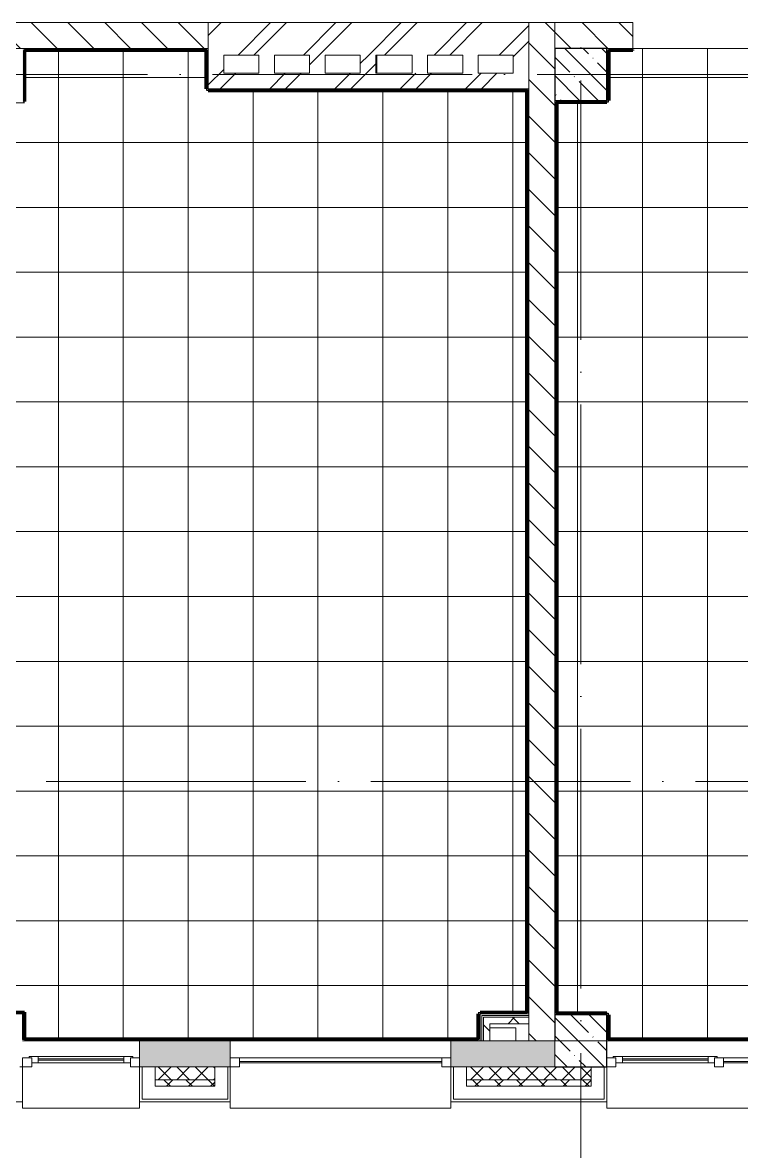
# Model space of a CAD drawing. Header units: millimetres. Extents: x 97 to 214665, y -4577 to 61202.
# Drawn here: x 98748 to 104285, y 42672 to 51375 of the extents above; entities that cross this region are included whole.
import ezdxf

# ---------------------------------------------------------------- set-up
doc = ezdxf.new("R2010")
doc.units = ezdxf.units.MM
doc.linetypes.add('ADSK_Линия сетки', pattern=[2500, 2000, -250, 0, -250])
for name, color, linetype, lineweight in [('A-FLOR-____-OTLN', 192, 'Continuous', 9), ('A-FLOR-____-PATT', 8, 'Continuous', 9), ('A-GLAZ-____-MCUT', 151, 'Continuous', 9), ('A-GLAZ-____-OTLN', 151, 'Continuous', 9), ('A-WALL-____-MCUT', 113, 'Continuous', 9), ('A-WALL-____-PATT', 111, 'Continuous', 9), ('A-WALL-FNSH-MCUT', 113, 'Continuous', 9), ('I-WALL-____-OTLN', 2, 'Continuous', 9), ('S-COLS-____-MCUT', 52, 'Continuous', 9), ('S-COLS-____-OTLN', 52, 'Continuous', 9), ('S-GRID-____-OTLN', 1, 'Continuous', 9)]:
    doc.layers.add(name, color=color, linetype=linetype, lineweight=lineweight)
pattern_1 = [(135, (0, 0), (-141.42136, -141.42136), [])]
pattern_2 = [(45, (0, 0), (-251.4472, 251.4472), []), (45, (0, 381), (-251.4472, 251.4472), [])]
pattern_3 = [(45, (0, 0), (-141.42136, 141.42136), []), (135, (0, 0), (-141.42136, -141.42136), [])]
pattern_4 = [(270, (92023.1, 47450), (500, 3e-14), []), (0, (92023.1, 47450), (0, 500), [])]

# ---------------------------------------------------------------- blocks, each defined once
blk = doc.blocks.new('Окно_СКБ_2Ст1 - Окно_СКБ_2Ст 3300_ОК2-29018968-О_АИ_ПП_4_200_Целиком')
at = {"layer": 'A-GLAZ-____-MCUT', "color": 90}
for p, q in [((-1650, -195), (-1650, -125)), ((-1650, -125), (-1580, -125)), ((-1580, -125), (-1580, -195)), ((750, -195), (750, -125)), ((750, -125), (820, -125)), ((820, -125), (820, -195)), ((1580, -155), (820, -155)), ((820, -155), (820, -195)), ((870, -205), (870, -155)), ((1530, -205), (1530, -155)), ((1580, -195), (1580, -125)), ((1580, -125), (1650, -125)), ((1580, -195), (1580, -155)), ((1650, -125), (1650, -195)), ((-1580, -195), (-1650, -195)), ((820, -195), (750, -195)), ((820, -195), (800, -195)), ((800, -195), (800, -205)), ((800, -205), (1600, -205)), ((1600, -205), (800, -205)), ((1650, -195), (1580, -195)), ((1600, -195), (1580, -195)), ((1600, -205), (1600, -195))]:
    blk.add_line(p, q, dxfattribs=at)
at = {"layer": 'A-GLAZ-____-MCUT', "color": 10, "lineweight": 5}
for p, q in [((750, -155), (-1580, -155)), ((750, -165), (-1580, -165)), ((870, -175), (1530, -175)), ((1530, -185), (870, -185))]:
    blk.add_line(p, q, dxfattribs=at)
at = {"layer": 'A-GLAZ-____-OTLN', "color": 10, "lineweight": 5}
for p, q in [((-1650, -195), (800, -195)), ((1600, -195), (1650, -195))]:
    blk.add_line(p, q, dxfattribs=at)
blk = doc.blocks.new('Окно_СКБ_1Ст1 - 120_Окно_СКБ_1Ст_900_ОК3л-29018700-О_АИ_ПП_4_200_Целиком')
at = {"layer": 'A-GLAZ-____-MCUT', "color": 90}
for p, q in [((-450, -195), (-450, -125)), ((-450, -125), (-380, -125)), ((-380, -125), (-380, -195)), ((380, -155), (-380, -155)), ((-380, -155), (-380, -195)), ((-330, -205), (-330, -155)), ((330, -205), (330, -155)), ((380, -195), (380, -125)), ((380, -125), (450, -125)), ((380, -195), (380, -155)), ((450, -125), (450, -195)), ((-380, -195), (-450, -195)), ((-380, -195), (-400, -195)), ((-400, -195), (-400, -205)), ((-400, -205), (400, -205)), ((400, -205), (-400, -205)), ((450, -195), (380, -195)), ((400, -195), (380, -195)), ((400, -205), (400, -195))]:
    blk.add_line(p, q, dxfattribs=at)
at = {"layer": 'A-GLAZ-____-MCUT', "color": 10, "lineweight": 5}
for p, q in [((-330, -175), (330, -175)), ((330, -185), (-330, -185))]:
    blk.add_line(p, q, dxfattribs=at)
at = {"layer": 'A-GLAZ-____-OTLN', "color": 10, "lineweight": 5}
for p, q in [((-450, -195), (-400, -195)), ((400, -195), (450, -195))]:
    blk.add_line(p, q, dxfattribs=at)
blk = doc.blocks.new('Окно_СКБ_1Ст1 - 120_Окно_СКБ_1Ст_1700_ОК19Л-29018918-О_АИ_ПП_4_200_Целиком')
at = {"layer": 'A-GLAZ-____-MCUT', "color": 90}
for p, q in [((-850, -195), (-850, -125)), ((-850, -125), (-780, -125)), ((-780, -125), (-780, -195)), ((780, -195), (780, -125)), ((780, -125), (850, -125)), ((850, -125), (850, -195)), ((-780, -195), (-850, -195)), ((850, -195), (780, -195))]:
    blk.add_line(p, q, dxfattribs=at)
at = {"layer": 'A-GLAZ-____-MCUT', "color": 10, "lineweight": 5}
for p, q in [((780, -155), (-780, -155)), ((780, -165), (-780, -165))]:
    blk.add_line(p, q, dxfattribs=at)
at = {"layer": 'A-GLAZ-____-OTLN', "color": 10, "lineweight": 5}
blk.add_line((-850, -195), (850, -195), dxfattribs=at)
blk = doc.blocks.new('WNW_Отлив1 - Отлив_металлический 2-28596055-О_АИ_ПП_4_200_Целиком')
at = {"layer": 'A-GLAZ-____-OTLN', "color": 10, "lineweight": 5}
for p, q in [((450, 320), (-450, 320)), ((-450, 320), (-450, 270)), ((450, 270), (450, 320))]:
    blk.add_line(p, q, dxfattribs=at)
blk = doc.blocks.new('WNW_Отлив1 - Отлив_металлический 2-28595994-О_АИ_ПП_4_200_Целиком')
at = {"layer": 'A-GLAZ-____-OTLN', "color": 10, "lineweight": 5}
for p, q in [((850, 320), (-850, 320)), ((-850, 320), (-850, 270)), ((850, 270), (850, 320))]:
    blk.add_line(p, q, dxfattribs=at)
blk = doc.blocks.new('WNW_Отлив1 - Отлив_металлический 2-28598290-О_АИ_ПП_4_200_Целиком')
at = {"layer": 'A-GLAZ-____-OTLN', "color": 10, "lineweight": 5}
for p, q in [((1650, 320), (-1650, 320)), ((-1650, 320), (-1650, 270)), ((1650, 270), (1650, 320))]:
    blk.add_line(p, q, dxfattribs=at)
blk = doc.blocks.new('BSC_Колонна _Прямоугольная - 400x400-V45-О_АИ_ПП_4_200_Целиком')
at = {"layer": 'S-COLS-____-OTLN', "lineweight": 5}
h = blk.add_hatch(dxfattribs=at)
h.set_pattern_fill('FP_81', color=256, style=0, pattern_type=2)
h.set_pattern_definition([(135, (-45550, -50975), (-142.5619, -142.5619), []), (135, (-45407.44, -50975), (-142.5619, -142.5619), [252.016, -50.403, 3.353, -47.05])])
h.paths.add_polyline_path([(-200, -200), (200, -200), (200, 200), (-200, 200)])
at = {"layer": 'S-COLS-____-MCUT', "color": 130, "lineweight": 25}
for p, q in [((200, 200), (-200, 200)), ((-200, 200), (-200, -200)), ((200, -200), (200, 200)), ((-200, -200), (200, -200))]:
    blk.add_line(p, q, dxfattribs=at)
blk = doc.blocks.new('0083_СОШ675_АР_R22_rvt-1-О_АИ_ПП_4_200_Целиком')
at = {"layer": 'A-WALL-____-PATT', "lineweight": 5}
h = blk.add_hatch(dxfattribs=at)
h.set_pattern_fill('FP_8', color=10, style=0, pattern_type=2)
h.set_pattern_definition(pattern_1)
h.paths.add_polyline_path([(42680, 51175), (42680, 51375), (39450, 51375), (39450, 51175), (41739, 51175)])
h.paths.add_polyline_path([(36907.2, 51175), (36950, 51175), (36950, 51375), (35950, 51375), (35950, 51175), (36424.1, 51175)])
h = blk.add_hatch(dxfattribs=at)
h.set_pattern_fill('FP_11', color=10, style=0, pattern_type=2)
h.set_pattern_definition(pattern_2)
h.paths.add_polyline_path([(42705.4, 50865), (42800, 50865), (42800, 51375), (42680, 51375), (42680, 50865)])
h = blk.add_hatch(dxfattribs=at)
h.set_pattern_fill('FP_11', color=10, style=0, pattern_type=2)
h.set_pattern_definition(pattern_2)
h.paths.add_polyline_path([(43850, 51125), (45030, 51125), (45030, 51375), (42800, 51375), (42800, 51125), (43671.7, 51125)])
h = blk.add_hatch(dxfattribs=at)
h.set_pattern_fill('FP_11', color=10, style=0, pattern_type=2)
h.set_pattern_definition(pattern_2)
h.paths.add_polyline_path([(45150, 50865), (45150, 51375), (45030, 51375), (45030, 50865)])
h = blk.add_hatch(dxfattribs=at)
h.set_pattern_fill('FP_8', color=10, style=0, pattern_type=2)
h.set_pattern_definition(pattern_1)
h.paths.add_polyline_path([(45150, 43525), (45350, 43525), (45350, 51375), (45150, 51375), (45150, 44004.4)])
h = blk.add_hatch(dxfattribs=at)
h.set_pattern_fill('FP_8', color=10, style=0, pattern_type=2)
h.set_pattern_definition(pattern_1)
h.paths.add_polyline_path([(45770.6, 51175), (45770.6, 51375), (45350, 51375), (45350, 51175), (45750, 51175)])
h = blk.add_hatch(dxfattribs=at)
h.set_pattern_fill('FP_8', color=10, style=0, pattern_type=2)
h.set_pattern_definition(pattern_1)
h.paths.add_polyline_path([(50250.6, 51175), (50250.6, 51375), (48450, 51375), (48450, 51175), (50250, 51175)])
h.paths.add_polyline_path([(45770.6, 51175), (45950, 51175), (45950, 51375), (45770.6, 51375)])
h = blk.add_hatch(dxfattribs=at)
h.set_pattern_fill('FP_11', color=10, style=0, pattern_type=2)
h.set_pattern_definition(pattern_2)
h.paths.add_polyline_path([(43190, 50985), (43190, 51125), (43070, 51125), (43070, 50985)])
h = blk.add_hatch(dxfattribs=at)
h.set_pattern_fill('FP_11', color=10, style=0, pattern_type=2)
h.set_pattern_definition(pattern_2)
h.paths.add_polyline_path([(43580, 50985), (43580, 51125), (43460, 51125), (43460, 50985)])
h = blk.add_hatch(dxfattribs=at)
h.set_pattern_fill('FP_11', color=10, style=0, pattern_type=2)
h.set_pattern_definition(pattern_2)
h.paths.add_polyline_path([(43970, 50985), (43970, 51125), (43850, 51125), (43850, 50985)])
h = blk.add_hatch(dxfattribs=at)
h.set_pattern_fill('FP_11', color=10, style=0, pattern_type=2)
h.set_pattern_definition(pattern_2)
h.paths.add_polyline_path([(44760, 50985), (44760, 51125), (44640, 51125), (44640, 50985)])
h = blk.add_hatch(dxfattribs=at)
h.set_pattern_fill('FP_11', color=10, style=0, pattern_type=2)
h.set_pattern_definition(pattern_2)
h.paths.add_polyline_path([(42800, 50865), (45030, 50865), (45030, 50985), (42800, 50985)])
h = blk.add_hatch(dxfattribs=at)
h.set_pattern_fill('FP_20', color=252, style=0, pattern_type=2)
h.set_pattern_definition(pattern_3)
h.paths.add_polyline_path([(44850, 43525), (44850, 43707), (44800, 43707), (44800, 43525)])
h = blk.add_hatch(dxfattribs=at)
h.set_pattern_fill('FP_20', color=252, style=0, pattern_type=2)
h.set_pattern_definition(pattern_3)
h.paths.add_polyline_path([(44850, 43657), (45150, 43657), (45150, 43707), (44850, 43707)])
h = blk.add_hatch(dxfattribs=at)
h.set_pattern_fill('FP_74', color=10, style=0, pattern_type=2)
h.set_pattern_definition([(50, (0, 0), (364.3679, -31.8783), [38.1, -419.1]), (355, (0, 0), (-70.4859, 382.1133), [30.48, -335.28]), (100.451, (30.36, -2.66), (293.885, 350.2334), [32.38, -356.18]), (46.184, (0, 101.6), (542.1585, -84.0858), [57.15, -628.65]), (96.636, (45.2, 94.6), (474.805, 494.8554), [48.57, -534.27]), (351.184, (0, 101.6), (474.8102, 494.85), [45.72, -502.92]), (21, (50.8, 76.2), (303.2285, -204.5305), [38.1, -419.1]), (326, (50.8, 76.2), (123.6039, 368.376), [30.48, -335.28]), (71.451, (76.07, 59.16), (426.8341, 163.8427), [32.38, -356.18]), (37.5, (0, 0), (6.17665, 169.11015), [16.764, -314.452, 16.764, -323.596, -336.55]), (37.5, (0, 0), (6.17665, 169.11015), [-671.576, 16.764, -319.786]), (7.5, (0, 0), (133.63888, 200.3615), [16.764, -177.292, 16.764, -306.832, -128.27]), (7.5, (0, 0), (133.63888, 200.3615), [-517.652, 16.764, -111.506]), (327.5, (-113.28, 0), (271.18182, -11.45836), [16.764, -110.236, 16.764, -379.476, -525.78]), (327.5, (-113.28, 0), (271.18182, -11.45836), [-523.24, 16.764, -509.016]), (317.5, (-164.08, 0), (296.2585, 50.85285), [16.764, -148.336, 16.764, -246.38, -373.38]), (317.5, (-164.08, 0), (296.2585, 50.85285), [-428.244, 16.764, -356.616])])
h.paths.add_polyline_path([(67170, 43325), (69050, 43325), (69050, 43525), (67050, 43525), (67050, 43325), (67070, 43325)])
h.paths.add_polyline_path([(64650, 43325), (65350, 43325), (65350, 43525), (64650, 43525)])
h.paths.add_polyline_path([(60830, 43325), (60850, 43325), (60850, 43525), (60150, 43525), (60150, 43325), (60730, 43325)])
h.paths.add_polyline_path([(62570, 43325), (63350, 43325), (63350, 43525), (62550, 43525), (62550, 43325)])
h.paths.add_polyline_path([(58070, 43325), (58850, 43325), (58850, 43525), (58050, 43525), (58050, 43325)])
h.paths.add_polyline_path([(54301.6, 43325), (54350, 43325), (54350, 43525), (53550, 43525), (53550, 43325), (53818.4, 43325)])
h.paths.add_polyline_path([(49850, 43325), (49850, 43525), (49050, 43525), (49050, 43325), (49469.8, 43325)])
h.paths.add_polyline_path([(44670, 43325), (45350, 43325), (45350, 43525), (44550, 43525), (44550, 43325), (44638.1, 43325)])
h.paths.add_polyline_path([(42850, 43325), (42850, 43525), (42150, 43525), (42150, 43325), (42830, 43325)])
h.paths.add_polyline_path([(40772.6, 43325), (40850, 43325), (40850, 43525), (40050, 43525), (40050, 43325), (40289.5, 43325)])
h.paths.add_polyline_path([(36350, 43325), (36750, 43325), (36750, 43525), (36350, 43525)])
h.paths.add_polyline_path([(35570, 43325), (35950, 43325), (35950, 43525), (35550, 43525), (35550, 43325)])
h.paths.add_polyline_path([(32075.5, 43325), (32250, 43325), (32250, 43525), (31450, 43525), (31450, 43325), (31592.3, 43325)])
h.paths.add_polyline_path([(27726.9, 43325), (27750, 43325), (27750, 43525), (26950, 43525), (26950, 43325), (27630, 43325)])
h.paths.add_polyline_path([(23250, 43325), (23250, 43525), (22450, 43525), (22450, 43325), (23230, 43325)])
h.paths.add_polyline_path([(24730, 43325), (24850, 43325), (24850, 43525), (24150, 43525), (24150, 43325), (24270, 43325)])
h.paths.add_polyline_path([(18730, 43325), (18750, 43325), (18750, 43525), (17950, 43525), (17950, 43325), (18630, 43325)])
h.paths.add_polyline_path([(13450, 43325), (14250, 43325), (14250, 43525), (13450, 43525)])
h.paths.add_polyline_path([(9730, 43325), (9750, 43325), (9750, 43525), (8950, 43525), (8950, 43325), (9630, 43325)])
h.paths.add_polyline_path([(6467.1, 43325), (6850, 43325), (6850, 43525), (6150, 43525), (6150, 43325), (6270, 43325)])
h.paths.add_polyline_path([(5017.6, 43325), (5250, 43325), (5250, 43525), (4450, 43525), (4450, 43325), (4534.4, 43325)])
h.paths.add_polyline_path([(750, 43325), (750, 43525), (200, 43525), (200, 43325), (730, 43325)])
h = blk.add_hatch(dxfattribs=at)
h.set_pattern_fill('FP_21', color=10, style=0, pattern_type=2)
h.set_pattern_definition([(45, (0, 0), (-70.71068, 70.71068), []), (135, (0, 0), (-70.71068, -70.71068), [])])
h.paths.add_polyline_path([(69150, 43225), (69150, 43325), (67170, 43325), (67170, 43225), (68796.9, 43225)])
h.paths.add_polyline_path([(64770, 43225), (65230, 43225), (65230, 43325), (64770, 43325), (64770, 43281.5)])
h.paths.add_polyline_path([(63630, 43225), (63630, 43325), (62670, 43325), (62670, 43225)])
h.paths.add_polyline_path([(60730, 43225), (60730, 43325), (60270, 43325), (60270, 43225)])
h.paths.add_polyline_path([(59130, 43225), (59130, 43325), (58170, 43325), (58170, 43225)])
h.paths.add_polyline_path([(54630, 43225), (54630, 43325), (53670, 43325), (53670, 43225)])
h.paths.add_polyline_path([(49170, 43225), (50130, 43225), (50130, 43325), (49170, 43325), (49170, 43281.5)])
h.paths.add_polyline_path([(45630, 43225), (45630, 43325), (44670, 43325), (44670, 43225)])
h.paths.add_polyline_path([(42270, 43225), (42730, 43225), (42730, 43325), (42270, 43325), (42270, 43281.5)])
h.paths.add_polyline_path([(41130, 43225), (41130, 43325), (40170, 43325), (40170, 43225), (40772.6, 43225)])
h.paths.add_polyline_path([(35670, 43225), (36630, 43225), (36630, 43325), (35670, 43325), (35670, 43281.5)])
h.paths.add_polyline_path([(32130, 43225), (32130, 43325), (31170, 43325), (31170, 43225)])
h.paths.add_polyline_path([(26670, 43225), (27630, 43225), (27630, 43325), (26670, 43325), (26670, 43281.5)])
h.paths.add_polyline_path([(24270, 43225), (24730, 43225), (24730, 43325), (24270, 43325), (24270, 43281.5)])
h.paths.add_polyline_path([(23130, 43225), (23130, 43325), (22170, 43325), (22170, 43225)])
h.paths.add_polyline_path([(17670, 43225), (18630, 43225), (18630, 43325), (17670, 43325), (17670, 43281.5)])
h.paths.add_polyline_path([(14130, 43225), (14130, 43325), (13170, 43325), (13170, 43225), (13714.8, 43225)])
h.paths.add_polyline_path([(9630, 43225), (9630, 43325), (8670, 43325), (8670, 43225)])
h.paths.add_polyline_path([(5130, 43225), (5130, 43325), (4170, 43325), (4170, 43225)])
h.paths.add_polyline_path([(6270, 43225), (6730, 43225), (6730, 43325), (6270, 43325), (6270, 43281.5)])
h.paths.add_polyline_path([(630, 43225), (630, 43325), (-300, 43325), (-300, 43225)])
h = blk.add_hatch(dxfattribs=at)
h.set_pattern_fill('FP_7', color=10, style=0, pattern_type=2)
h.set_pattern_definition([(135, (0, 0), (-84.85281, -84.85281), []), (225, (0, 0), (84.85281, -84.85281), [])])
h.paths.add_polyline_path([(69050, 43175), (69150, 43175), (69150, 43225), (67170, 43225), (67170, 43175), (68796.9, 43175)])
h.paths.add_polyline_path([(65230, 43175), (65230, 43225), (64770, 43225), (64770, 43175)])
h.paths.add_polyline_path([(63630, 43175), (63630, 43225), (62670, 43225), (62670, 43175)])
h.paths.add_polyline_path([(60730, 43175), (60730, 43225), (60270, 43225), (60270, 43175)])
h.paths.add_polyline_path([(59130, 43175), (59130, 43225), (58170, 43225), (58170, 43175)])
h.paths.add_polyline_path([(54630, 43175), (54630, 43225), (53670, 43225), (53670, 43175)])
h.paths.add_polyline_path([(50130, 43175), (50130, 43225), (49170, 43225), (49170, 43175)])
h.paths.add_polyline_path([(44670, 43175), (45630, 43175), (45630, 43225), (44670, 43225)])
h.paths.add_polyline_path([(42730, 43175), (42730, 43225), (42270, 43225), (42270, 43175)])
h.paths.add_polyline_path([(41130, 43175), (41130, 43225), (40170, 43225), (40170, 43175), (40772.6, 43175)])
h.paths.add_polyline_path([(36630, 43175), (36630, 43225), (35670, 43225), (35670, 43175)])
h.paths.add_polyline_path([(32130, 43175), (32130, 43225), (31170, 43225), (31170, 43175)])
h.paths.add_polyline_path([(26670, 43175), (27630, 43175), (27630, 43225), (26670, 43225)])
h.paths.add_polyline_path([(24270, 43175), (24730, 43175), (24730, 43225), (24270, 43225)])
h.paths.add_polyline_path([(23130, 43175), (23130, 43225), (22170, 43225), (22170, 43175)])
h.paths.add_polyline_path([(17670, 43175), (18630, 43175), (18630, 43225), (17670, 43225)])
h.paths.add_polyline_path([(13714.8, 43175), (14130, 43175), (14130, 43225), (13170, 43225), (13170, 43175)])
h.paths.add_polyline_path([(9630, 43175), (9630, 43225), (8670, 43225), (8670, 43175)])
h.paths.add_polyline_path([(6730, 43175), (6730, 43225), (6270, 43225), (6270, 43175)])
h.paths.add_polyline_path([(4170, 43175), (5130, 43175), (5130, 43225), (4170, 43225)])
h.paths.add_polyline_path([(630, 43175), (630, 43225), (-350, 43225), (-350, 43175)])
at = {"layer": 'S-COLS-____-OTLN', "lineweight": 5}
h = blk.add_hatch(dxfattribs=at)
h.set_pattern_fill('FP_31', color=256, style=0, pattern_type=2)
h.set_pattern_definition([(135, (0, 0), (-142.5612, -142.5612), []), (135, (142.56, 0), (-142.5612, -142.5612), [252.016, -50.403, 3.353, -47.05])])
h.paths.add_polyline_path([(45350, 43325), (45750, 43325), (45750, 43725), (45350, 43725), (45350, 43525)])
at = {"layer": 'A-FLOR-____-OTLN', "color": 90}
for p, q in [((43980, 50985), (43980, 51125)), ((44850, 43625), (45050, 43625)), ((45050, 43625), (45050, 43525))]:
    blk.add_line(p, q, dxfattribs=at)
at = {"layer": 'A-WALL-____-MCUT', "color": 50, "lineweight": 13}
for p, q in [((42680, 51375), (39450, 51375)), ((42800, 51375), (42680, 51375)), ((45030, 51375), (42800, 51375)), ((45150, 51375), (45030, 51375)), ((45350, 51375), (45150, 51375)), ((45150, 51375), (45150, 43525)), ((45150, 50865), (45150, 51375)), ((45350, 51175), (45350, 51375)), ((45770.6, 51375), (45350, 51375)), ((45350, 51375), (45350, 51175)), ((45950, 51375), (45770.6, 51375)), ((45950, 51175), (45950, 51375)), ((39450, 51175), (42680, 51175)), ((42680, 51175), (42680, 50865)), ((45750, 51175), (45770.6, 51175)), ((45770.6, 51175), (45950, 51175)), ((42800, 50985), (42800, 51125)), ((42800, 51125), (43070, 51125)), ((43070, 51125), (43070, 50985)), ((43190, 50985), (43190, 51125)), ((43190, 51125), (43460, 51125)), ((43460, 51125), (43460, 50985)), ((43580, 50985), (43580, 51125)), ((43580, 51125), (43850, 51125)), ((43850, 51125), (43850, 50985)), ((43970, 50985), (43970, 51125)), ((43970, 51125), (44250, 51125)), ((44250, 51125), (44250, 50985)), ((44370, 50985), (44370, 51125)), ((44370, 51125), (44640, 51125)), ((44640, 51125), (44640, 50985)), ((44760, 50985), (44760, 51125)), ((44760, 51125), (45030, 51125)), ((45030, 51125), (45030, 50985)), ((43070, 50985), (42800, 50985)), ((43460, 50985), (43190, 50985)), ((43850, 50985), (43580, 50985)), ((44250, 50985), (43970, 50985)), ((44640, 50985), (44370, 50985)), ((45030, 50985), (44760, 50985)), ((42680, 50865), (42800, 50865)), ((42800, 50865), (45030, 50865)), ((45030, 50865), (45150, 50865)), ((45350, 43525), (45350, 50775)), ((44800, 43707), (44800, 43525)), ((44800, 43707), (44850, 43707)), ((45150, 43707), (44850, 43707)), ((45150, 43657), (45150, 43707)), ((44850, 43525), (44850, 43657)), ((44850, 43657), (45150, 43657)), ((42850, 43525), (42150, 43525)), ((42150, 43525), (42150, 43325)), ((42850, 43325), (42850, 43525)), ((45350, 43525), (44550, 43525)), ((44550, 43525), (44550, 43325)), ((44800, 43525), (44850, 43525)), ((45150, 43525), (45350, 43525)), ((42170, 43325), (42150, 43325)), ((42150, 43325), (42170, 43325)), ((42270, 43325), (42170, 43325)), ((42170, 43325), (42270, 43325)), ((42730, 43325), (42270, 43325)), ((42270, 43325), (42730, 43325)), ((42830, 43325), (42730, 43325)), ((42730, 43325), (42830, 43325)), ((42850, 43325), (42830, 43325)), ((42830, 43325), (42850, 43325)), ((44570, 43325), (44550, 43325)), ((44550, 43325), (44570, 43325)), ((44670, 43325), (44570, 43325)), ((44570, 43325), (44670, 43325)), ((45350, 43325), (44670, 43325)), ((44670, 43325), (45350, 43325))]:
    blk.add_line(p, q, dxfattribs=at)
at = {"layer": 'A-WALL-____-MCUT', "color": 10, "lineweight": 5}
for p, q in [((42680, 51175), (42680, 51375)), ((44787.5, 43719.5), (44787.5, 43525)), ((44787.5, 43719.5), (44800, 43719.5)), ((44800, 43719.5), (44850, 43719.5)), ((45150, 43719.5), (44850, 43719.5)), ((45350, 43325), (45350, 43525)), ((42170, 43325), (42170, 43075)), ((42270, 43325), (42270, 43225)), ((42730, 43225), (42730, 43325)), ((42830, 43075), (42830, 43325)), ((44570, 43325), (44570, 43075)), ((44670, 43325), (44670, 43225)), ((45630, 43225), (45630, 43325)), ((45730, 43075), (45730, 43325)), ((42270, 43225), (42270, 43175)), ((42270, 43225), (42730, 43225)), ((42270, 43175), (42730, 43175)), ((42730, 43175), (42730, 43225)), ((44670, 43225), (44670, 43175)), ((44670, 43225), (45630, 43225)), ((44670, 43175), (45630, 43175)), ((45630, 43175), (45630, 43225)), ((42170, 43075), (42830, 43075)), ((44570, 43075), (45730, 43075))]:
    blk.add_line(p, q, dxfattribs=at)
at = {"layer": 'A-WALL-____-MCUT', "color": 90}
blk.add_line((45630, 43325), (45350, 43325), dxfattribs=at)
at = {"layer": 'A-WALL-FNSH-MCUT', "color": 90}
for p, q in [((44787.5, 43732), (44775, 43732)), ((44775, 43732), (44775, 43525)), ((44800, 43732), (44787.5, 43732)), ((44850, 43732), (44800, 43732)), ((45150, 43732), (44850, 43732)), ((45150, 43719.5), (45150, 43732)), ((45150, 43707), (45150, 43719.5)), ((44775, 43525), (44787.5, 43525)), ((44787.5, 43525), (44800, 43525)), ((41250, 43325), (41230, 43325)), ((41250, 43055), (41250, 43325)), ((42150, 43325), (42150, 43055)), ((42850, 43055), (42850, 43325)), ((44550, 43325), (44550, 43055)), ((45730, 43325), (45630, 43325)), ((45750, 43325), (45730, 43325)), ((45750, 43055), (45750, 43325)), ((40050, 43055), (41250, 43055)), ((42150, 43055), (42850, 43055)), ((44550, 43055), (45750, 43055))]:
    blk.add_line(p, q, dxfattribs=at)
at = {"layer": 'I-WALL-____-OTLN', "color": 90}
for p, q in [((41250, 43525), (42150, 43525)), ((42850, 43525), (44550, 43525)), ((45750, 43525), (49050, 43525))]:
    blk.add_line(p, q, dxfattribs=at)
at = {"layer": 'S-COLS-____-MCUT', "color": 130, "lineweight": 25}
for p, q in [((45750, 43725), (45350, 43725)), ((45350, 43725), (45350, 43525)), ((45750, 43325), (45750, 43725)), ((45350, 43325), (45750, 43325))]:
    blk.add_line(p, q, dxfattribs=at)
at = {"layer": 'S-COLS-____-OTLN', "color": 90}
blk.add_line((45350, 43525), (45350, 43325), dxfattribs=at)
at = {"layer": 'A-GLAZ-____-OTLN', "color": 90, "lineweight": 9, "rotation": 180}
for name, p in [('Окно_СКБ_1Ст1 - 120_Окно_СКБ_1Ст_900_ОК3л-29018700-О_АИ_ПП_4_200_Целиком', (41700, 43200)), ('Окно_СКБ_1Ст1 - 120_Окно_СКБ_1Ст_1700_ОК19Л-29018918-О_АИ_ПП_4_200_Целиком', (43700, 43200)), ('Окно_СКБ_2Ст1 - Окно_СКБ_2Ст 3300_ОК2-29018968-О_АИ_ПП_4_200_Целиком', (47400, 43200)), ('WNW_Отлив1 - Отлив_металлический 2-28596055-О_АИ_ПП_4_200_Целиком', (41700, 43325)), ('WNW_Отлив1 - Отлив_металлический 2-28595994-О_АИ_ПП_4_200_Целиком', (43700, 43325)), ('WNW_Отлив1 - Отлив_металлический 2-28598290-О_АИ_ПП_4_200_Целиком', (47400, 43325))]:
    blk.add_blockref(name, p, dxfattribs=at)
at = {"layer": 'S-COLS-____-OTLN', "color": 90, "lineweight": 9}
blk.add_blockref('BSC_Колонна _Прямоугольная - 400x400-V45-О_АИ_ПП_4_200_Целиком', (45550, 50975), dxfattribs=at)

msp = doc.modelspace()

# ---------------------------------------------------------------- hatches: boundary and pattern name
at = {"layer": 'A-FLOR-____-PATT'}
h = msp.add_hatch(dxfattribs=at)
h.set_pattern_fill('FP_206', color=256, style=0, pattern_type=2)
h.set_pattern_definition(pattern_4)
h.paths.add_polyline_path([(97548.08994, 43525), (97548.114412, 43525.000586), (97304.40806, 43525)])
h.paths.add_polyline_path([(102048.101811, 43525), (102048.114412, 43525.000586), (100348.114764, 43525.000586)])
h.paths.add_polyline_path([(94257.114764, 43540.000586), (97960.656671, 43540.000586), (97960.656671, 43732.034954), (97965.656671, 43732.03554), (97965.656671, 43742.03554), (97975.656671, 43742.03554), (97975.656671, 43747.03554), (98763.114412, 43747.03554), (98763.114412, 43540.000586), (102258.114412, 43540.000586), (102258.114412, 43732.03554), (102263.114412, 43732.03554), (102263.114412, 43742.03554), (102273.114412, 43742.03554), (102273.745582, 43747.03554), (102633.114412, 43747.03554), (102633.114412, 50850), (100178.114412, 50850), (100178.114412, 50855), (100168.114412, 50855), (100168.114412, 50865), (100163.114412, 50864.999414), (100163.114412, 51160), (98763.114412, 51160), (98763.114412, 50766), (98758.114412, 50766), (98758.114412, 50756), (98748.114412, 50756), (98748.114412, 50751), (97738.09249, 50751), (97738.09249, 50756), (97728.09249, 50754.942391), (97728.09249, 50752.5), (97718.09249, 50752.5), (97718.09249, 51155), (97083.114412, 51155), (97083.114412, 51160), (96948.114412, 51160), (96948.114412, 51174.999414), (94448.114412, 51174.999414), (94448.114412, 51160), (93863.114412, 51160), (93863.114412, 50775), (93858.114412, 50774.999998), (93858.114412, 50765), (93848.114412, 50765), (93847.68888, 50760), (93663.114412, 50760), (93663.114412, 43747), (94223.114412, 43747), (94223.114412, 43742), (94233.114412, 43742), (94233.114412, 43732), (94238.114412, 43732), (94238.114412, 43540.000586), (94248.114412, 43540.000586)])
h.paths.add_polyline_path([(93658.114412, 43725), (93848.09249, 43725), (93848.09249, 43731.999414), (93648.114412, 43732), (93648.114412, 43725)])
h.paths.add_polyline_path([(98748.114412, 43725), (98748.114412, 43732.034954), (98348.09249, 43732.03554), (98348.114412, 43725)])
h.paths.add_polyline_path([(94148.114412, 43731.999414), (94148.112067, 43732), (93922.171817, 43731.999414)])
h.paths.add_polyline_path([(102648.09249, 43735.034954), (102648.114412, 43735.034954), (102648.09249, 43742.03554)])
h.paths.add_polyline_path([(98748.114412, 50766), (98748.114412, 50774.999414), (97738.09249, 50774.999414), (97738.392499, 50766), (98747.125114, 50766)])
h = msp.add_hatch(dxfattribs=at)
h.set_pattern_fill('FP_206', color=256, style=0, pattern_type=2)
h.set_pattern_definition(pattern_4)
h.paths.add_polyline_path([(111168.114412, 43540.000586), (111460.656671, 43540.000586), (111460.656671, 43732.034954), (111465.656671, 43732.03554), (111465.656671, 43742.03554), (111475.656671, 43742.03554), (111475.656671, 43747.03554), (112033.114412, 43747.03554), (112033.114412, 50760.000586), (111848.09249, 50760.000586), (111847.582528, 50765.000586), (111838.09249, 50765.000586), (111838.09249, 50775.000586), (111833.09249, 50775.329747), (111833.09249, 50847.999414), (110218.114412, 50847.999414), (110218.114412, 50850), (107763.114412, 50850), (107763.114412, 50775), (107758.114412, 50775), (107758.114412, 50765), (107748.114412, 50765), (107748.114412, 50760), (107348.107235, 50760), (107347.582497, 50765), (107338.107235, 50765), (107338.107235, 50775), (107333.107235, 50775), (107333.107235, 50835), (106748.107235, 50835), (106748.107235, 50840), (106743.107235, 50839.806819), (106743.107235, 50835), (106733.107235, 50835), (106733.107235, 50840), (106728.107235, 50840), (106728.107235, 51155), (106093.129157, 51155), (106093.129157, 51160), (105948.114412, 51160), (105948.114412, 51174.999414), (103448.114412, 51174.999414), (103448.114412, 51160), (103263.09249, 51160), (103263.09249, 50775), (103258.09249, 50775), (103258.09249, 50765), (103248.09249, 50765), (103248.09249, 50760), (102863.114412, 50760), (102863.114412, 43740.000586), (103248.114412, 43740.000586), (103248.114412, 43735.000586), (103258.114412, 43735.000586), (103258.114412, 43725.000586), (103263.114412, 43724.194631), (103263.114412, 43540.000586), (106958.114412, 43540.000586), (106958.114412, 43732.03554), (106963.114412, 43732.03554), (106963.114412, 43742.03554), (106973.114412, 43742.03554), (106973.114412, 43747.03554), (107763.114412, 43747.03554), (107763.114412, 43540.000586), (111048.114412, 43540.000586)])
h.paths.add_polyline_path([(112038.114412, 43725), (112048.114412, 43725), (112047.914822, 43732.03554), (111848.09249, 43732.03554), (111848.114412, 43725), (112033.114412, 43725)])
h.paths.add_polyline_path([(107348.114412, 43725), (107748.114412, 43725), (107747.715232, 43732.03554), (107348.09249, 43732.034954), (107348.09249, 43725)])
h.paths.add_polyline_path([(111848.09249, 50775.000586), (111848.114412, 50775.022508), (111848.09249, 50847.999414)])
at = {"layer": 'A-WALL-____-PATT'}
for points in [[(98748.114412, 50756), (98758.114412, 50756), (98758.114412, 51175), (98748.114412, 51175), (98748.114412, 50766)], [(100168.114412, 51165), (100178.114412, 51165), (100178.114412, 51175), (98758.114412, 51175), (98758.114412, 51165), (99237.114484, 51165)], [(103258.09249, 50775), (103258.09249, 51175), (103248.114412, 51174.978078), (103248.114412, 50775)], [(100178.114412, 50855), (100178.114412, 51165), (100168.114412, 51165), (100168.114412, 50855)], [(102638.114412, 50855), (102648.114412, 50855), (102648.114412, 50865), (100178.114412, 50865), (100178.114412, 50855), (102136.17412, 50855)], [(102638.114412, 43742.03554), (102648.114412, 43742.03554), (102648.114412, 50855), (102638.114412, 50855), (102638.114412, 44004.354393)], [(103248.114412, 50765), (103258.09249, 50765), (103258.09249, 50775), (102848.114412, 50775), (102848.114412, 50765), (103102.527332, 50765)], [(102848.114412, 43735.000586), (102858.114412, 43735.000586), (102858.114412, 50765), (102848.114412, 50765), (102848.114412, 44004.354393)], [(97975.656671, 43732.03554), (98748.114412, 43732.03554), (98748.114412, 43742.03554), (97975.656671, 43742.03554)], [(98748.114412, 43535.000586), (98758.114412, 43535.000586), (98758.114412, 43732.03554), (98748.114412, 43732.03554)], [(102263.114412, 43525.000586), (102273.114412, 43525.000586), (102273.114412, 43742.03554), (102263.114412, 43742.03554), (102263.114412, 43535.000586)], [(102273.114412, 43732.03554), (102648.09249, 43732.03554), (102648.09249, 43742.03554), (102273.114412, 43742.03554)], [(103248.114412, 43725.000586), (103248.114412, 43735.000586), (102848.114412, 43735.000586), (102848.114412, 43725.000586), (103102.527332, 43725.000586)], [(103258.114412, 43535.000586), (103258.114412, 43735.000586), (103248.114412, 43735.000586), (103248.114412, 43535.000586)]]:
    msp.add_hatch(color=7, dxfattribs=at).paths.add_polyline_path(points)
h = msp.add_hatch(color=7, dxfattribs=at)
h.paths.add_polyline_path([(106001.586969, 51165), (106738.107235, 51165), (106738.107235, 51175), (105948.114412, 51175), (105948.114412, 51165)])
h.paths.add_polyline_path([(103448.114412, 51165), (103448.114412, 51175), (103258.09249, 51175), (103258.09249, 51165)])
h = msp.add_hatch(color=7, dxfattribs=at)
h.paths.add_polyline_path([(102263.114412, 43525.000586), (102263.114412, 43535.000586), (102048.114412, 43535.000586), (102048.114412, 43525.000586), (102136.17412, 43525.000586)])
h.paths.add_polyline_path([(100348.114412, 43525.000586), (100348.114412, 43535.000586), (99648.114412, 43535.000586), (99648.114412, 43525.000586), (100203.467696, 43525.000586)])

# ---------------------------------------------------------------- linework, layer by layer
at = {"layer": 'A-FLOR-____-OTLN'}
msp.add_line((105948.114412, 51174.999414), (103448.114412, 51174.999414), dxfattribs=at)
at = {"layer": 'A-WALL-____-MCUT', "color": 7}
for p, q in [((100178.114412, 51175), (98748.114412, 51175)), ((100178.114412, 50865), (100178.114412, 51175)), ((103448.114412, 51175), (103248.114412, 51175)), ((103448.114412, 51165), (103448.114412, 51175)), ((98758.114412, 50756), (98758.114412, 51165)), ((98758.114412, 51165), (100168.114412, 51165)), ((100168.114412, 51165), (100168.114412, 50855)), ((103258.09249, 50765), (103258.09249, 51165)), ((103258.09249, 51165), (103448.114412, 51165)), ((100168.114412, 50855), (102648.114412, 50855)), ((102648.114412, 50865), (100178.114412, 50865)), ((102638.114412, 50855), (102638.114412, 43742.03554)), ((102648.114412, 43742.03554), (102648.114412, 50865)), ((97728.09249, 50756), (98758.114412, 50756)), ((102848.114412, 50775), (102848.114412, 43725.000586)), ((102858.114412, 50765), (103258.09249, 50765)), ((102858.114412, 43735.000586), (102858.114412, 50765)), ((98748.114412, 43742.03554), (97965.656671, 43742.03554)), ((97975.656671, 43732.03554), (98758.114412, 43732.03554)), ((98748.114412, 43742.03554), (98748.114412, 43535.000586)), ((98758.114412, 43535.000586), (98758.114412, 43732.03554)), ((102648.114412, 43742.03554), (102263.114412, 43742.03554)), ((102263.114412, 43742.03554), (102263.114412, 43535.000586)), ((102273.114412, 43732.03554), (102648.09249, 43732.03554)), ((102273.114412, 43525.000586), (102273.114412, 43732.03554)), ((102648.09249, 43732.03554), (102648.09249, 43742.03554)), ((102848.114412, 43725.000586), (103248.114412, 43725.000586)), ((103258.114412, 43735.000586), (102858.114412, 43735.000586)), ((103248.114412, 43725.000586), (103248.114412, 43535.000586)), ((103258.114412, 43535.000586), (103258.114412, 43735.000586)), ((98748.114412, 43535.000586), (98758.114412, 43535.000586)), ((100348.114412, 43535.000586), (99648.114412, 43535.000586)), ((99648.114412, 43535.000586), (99648.114412, 43525.000586)), ((99648.114412, 43525.000586), (100348.114412, 43525.000586)), ((100348.114412, 43525.000586), (100348.114412, 43535.000586)), ((102263.114412, 43535.000586), (102048.114412, 43535.000586)), ((102048.114412, 43535.000586), (102048.114412, 43525.000586)), ((102048.114412, 43525.000586), (102273.114412, 43525.000586)), ((103248.114412, 43535.000586), (103258.114412, 43535.000586))]:
    msp.add_line(p, q, dxfattribs=at)
at = {"layer": 'I-WALL-____-OTLN', "color": 5, "lineweight": 90}
for p, q in [((98763.114412, 51160), (98763.114412, 50766)), ((100168.114412, 51160), (98763.114412, 51160)), ((100163.114412, 50865), (100163.114412, 51165.035461)), ((103263.09249, 51160), (103263.09249, 50775)), ((103448.114412, 51160), (103263.09249, 51160)), ((103448.114412, 51160), (103448.114412, 51165)), ((100163.114412, 50865), (100168.114412, 50865)), ((100178.114412, 50855), (100178.114412, 50850)), ((102638.114412, 50850), (100178.114412, 50850)), ((102633.114412, 43747.03554), (102633.114412, 50855.020325)), ((98758.114412, 50766), (98763.114412, 50766)), ((103248.09249, 50760), (102858.114412, 50760)), ((102863.114412, 50765.128212), (102863.114412, 43734.872381)), ((103248.09249, 50760), (103248.09249, 50765)), ((103258.09249, 50775), (103263.09249, 50775)), ((97975.656671, 43747.03554), (98763.114412, 43747.03554)), ((98763.114412, 43747.03554), (98763.114412, 43540.000586)), ((102258.114412, 43540.000586), (102258.114412, 43732.03554)), ((102263.114412, 43732.03554), (102258.114412, 43732.03554)), ((102273.114412, 43747.03554), (102633.114412, 43747.03554)), ((102273.114412, 43747.03554), (102273.114412, 43742.03554)), ((102858.114412, 43740.000586), (103248.114412, 43740.000586)), ((103248.114412, 43735.000586), (103248.114412, 43740.000586)), ((103263.114412, 43725.000586), (103258.114412, 43725.000586)), ((103263.114412, 43725.000586), (103263.114412, 43535.000586)), ((98763.114412, 43540.000586), (102258.114412, 43540.000586)), ((103258.114412, 43540.000586), (106958.114412, 43540.000586))]:
    msp.add_line(p, q, dxfattribs=at)
at = {"layer": 'I-WALL-____-OTLN'}
for p, q in [((99648.114412, 43525.000586), (98748.114412, 43525.000586)), ((98758.114412, 43535.000586), (99648.114412, 43535.000586)), ((100348.114412, 43535.000586), (102048.114412, 43535.000586)), ((102048.114412, 43525.000586), (100348.114412, 43525.000586)), ((106548.114412, 43525.000586), (103248.114412, 43525.000586)), ((103258.114412, 43535.000586), (106548.114412, 43535.000586))]:
    msp.add_line(p, q, dxfattribs=at)
at = {"layer": 'S-GRID-____-OTLN', "linetype": 'ADSK_Линия сетки'}
for p, q in [((103048.114412, -3572.657751), (103048.114412, 60644.999414)), ((55209.102261, 50975.000586), (212576.668489, 50975.000586)), ((53928.563196, 45525.000586), (213846.668489, 45525.000586)), ((53939.102261, 43525.000586), (213846.668489, 43525.000586))]:
    msp.add_line(p, q, dxfattribs=at)

# ---------------------------------------------------------------- block references
at = {"color": 250, "lineweight": 5}
msp.add_blockref('0083_СОШ675_АР_R22_rvt-1-О_АИ_ПП_4_200_Целиком', (57498.114412, 0), dxfattribs=at)

doc.saveas('drawing.dxf')
